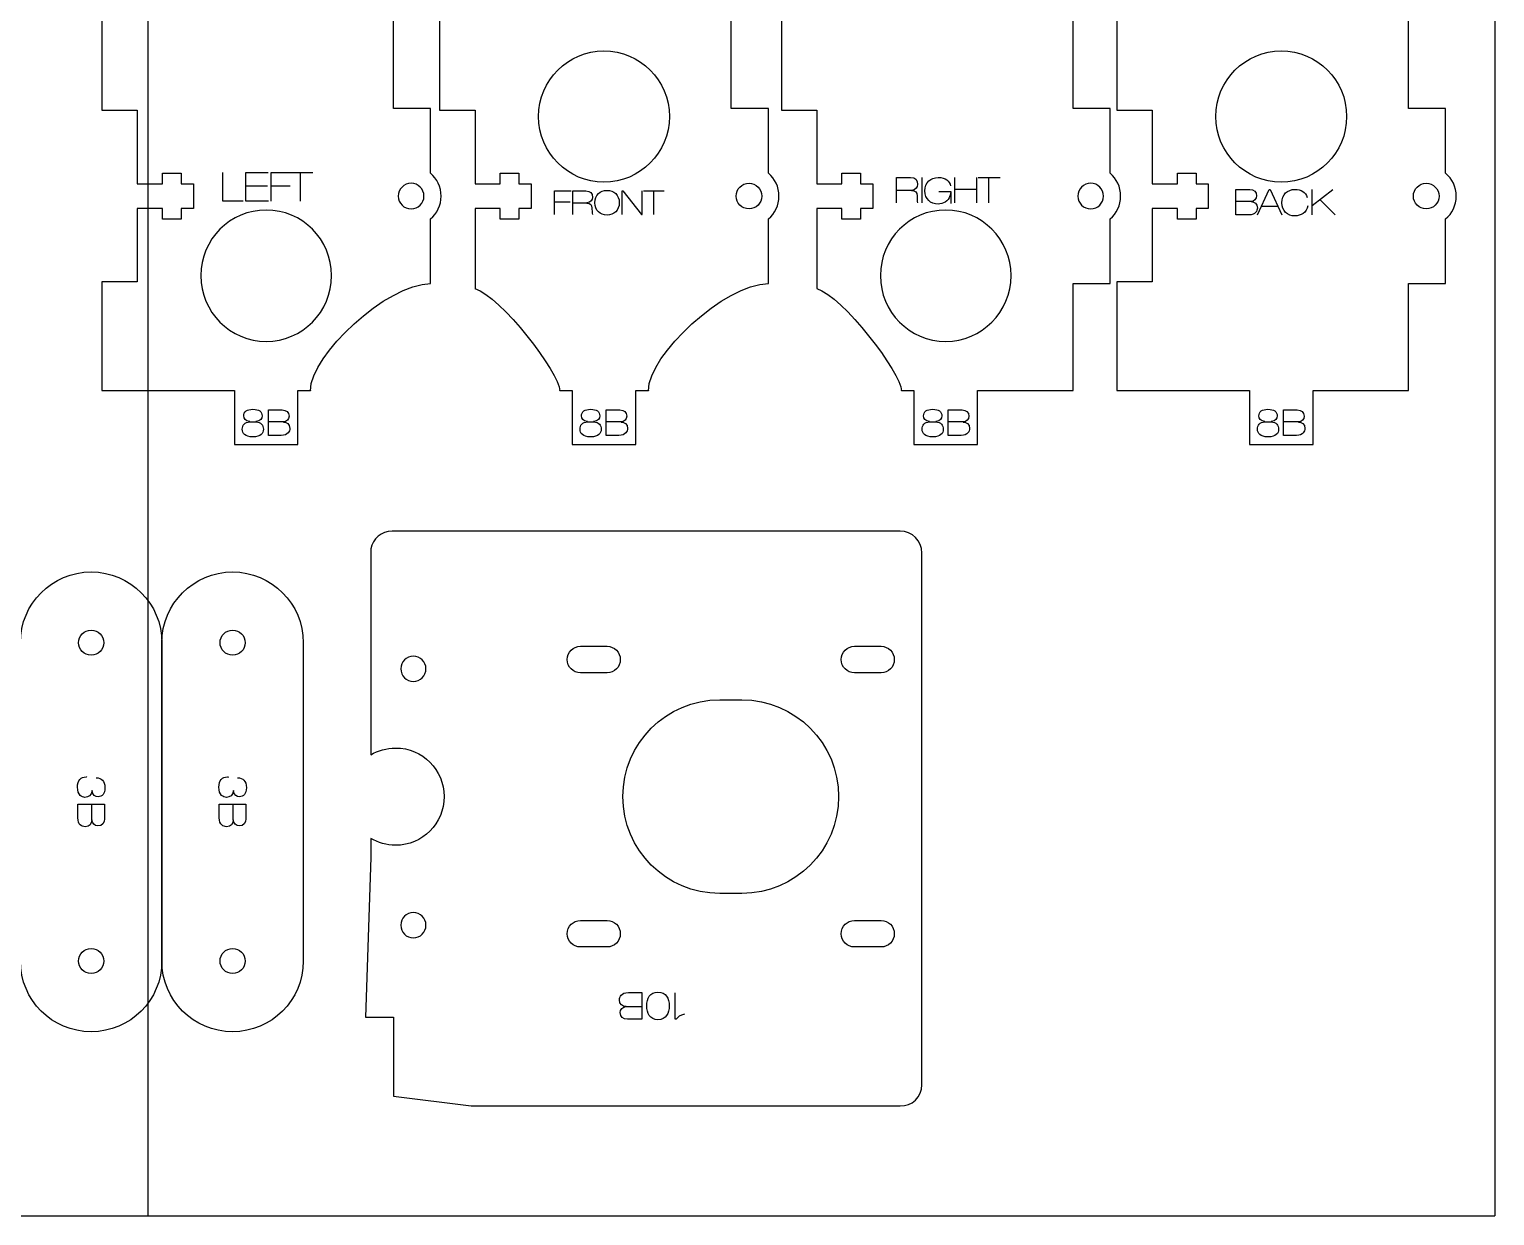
# Model space of a CAD drawing. Header units: millimetres. Extents: x 0 to 305, y -305 to 0.
# Drawn here: x 139 to 304.8, y -304.8 to -170.6 of the extents above; entities that cross this region are included whole.
import ezdxf

# ---------------------------------------------------------------- set-up
doc = ezdxf.new("R2010")
doc.units = ezdxf.units.MM
doc.layers.add('CUTS', color=1, linetype='Continuous', true_color=0xff0000)
doc.layers.add('TEXT', color=5, linetype='Continuous', true_color=0x0000ff)
doc.layers.add('laser bed referance', color=3, linetype='Continuous', lineweight=25, true_color=0x00ff00)
doc.layers.add('Referance lines', color=2, linetype='Continuous', lineweight=25, true_color=0xffff00)

msp = doc.modelspace()

# ---------------------------------------------------------------- linework, layer by layer
at = {"layer": 'CUTS', "color": 1, "lineweight": 25, "true_color": 0xff0000}
msp.add_line((240, -290), (240, -229.86), dxfattribs=at)
for points in [[(147.2, -168.2), (147.2, -179.79), (151.2, -179.79), (151.2, -188.09), (154.07, -188.09), (154.07, -186.89), (156.17, -186.89), (156.17, -188.09), (157.56, -188.09), (157.56, -190.9), (156.17, -190.9), (156.17, -192.09), (154.07, -192.09), (154.07, -190.9), (151.2, -190.9), (151.2, -199.19), (147.2, -199.19), (147.2, -211.49), (162.2, -211.49), (162.2, -217.59), (169.4, -217.59), (169.4, -211.49), (170.81, -211.49), (170.81, -211.5)], [(184.4, -186.91), (184.4, -179.59), (180.2, -179.59), (180.2, -168.2)], [(185.42, -168.19), (185.42, -179.79), (189.43, -179.79), (189.43, -188.09), (192.29, -188.09), (192.29, -186.89), (194.39, -186.89), (194.39, -188.09), (195.78, -188.09), (195.78, -190.9), (194.39, -190.9), (194.39, -192.09), (192.29, -192.09), (192.29, -190.9), (189.43, -190.9), (189.43, -199.96), (189.43, -199.96), (189.42, -199.96)], [(222.62, -186.91), (222.62, -179.59), (218.42, -179.59), (218.42, -168.19)], [(224.09, -168.2), (224.09, -179.79), (228.09, -179.79), (228.09, -188.09), (230.95, -188.09), (230.95, -186.89), (233.05, -186.89), (233.05, -188.09), (234.44, -188.09), (234.44, -190.9), (233.05, -190.9), (233.05, -192.09), (230.95, -192.09), (230.95, -190.9), (228.09, -190.9), (228.09, -199.96), (228.09, -199.96)], [(261.29, -186.91), (261.29, -179.59), (257.09, -179.59), (257.09, -168.2)], [(262.05, -168.2), (262.05, -179.79), (266.05, -179.79), (266.05, -188.09), (268.91, -188.09), (268.91, -186.89), (271.01, -186.89), (271.01, -188.09), (272.4, -188.09), (272.4, -190.9), (271.01, -190.9), (271.01, -192.09), (268.91, -192.09), (268.91, -190.9), (266.05, -190.9), (266.05, -199.19), (262.05, -199.19), (262.05, -211.49), (277.05, -211.49), (277.05, -217.59), (284.25, -217.59), (284.25, -211.49), (295.05, -211.49), (295.05, -199.39), (299.25, -199.39), (299.25, -192.08)], [(299.25, -186.91), (299.25, -179.59), (295.05, -179.59), (295.05, -168.2)], [(184.4, -199.39), (184.4, -192.08)], [(222.62, -199.39), (222.62, -192.08)], [(261.29, -199.39), (261.29, -192.08)], [(237.68, -211.5), (237.68, -211.49), (239.09, -211.49), (239.09, -217.59), (246.29, -217.59), (246.29, -211.49), (257.09, -211.49), (257.09, -199.39), (261.29, -199.39), (261.29, -199.39), (261.29, -199.39)], [(199.01, -211.5), (199.01, -211.49), (200.42, -211.49), (200.42, -217.59), (207.63, -217.59), (207.63, -211.49), (209.04, -211.49), (209.04, -211.5)], [(237.53, -227.39), (180.06, -227.39)], [(177.64, -230.03), (177.64, -252.68)], [(154, -240), (154, -276)], [(154, -276), (154, -240), (154, -240)], [(170, -240), (170, -276)], [(201.36, -240.41), (204.37, -240.41), (204.37, -240.41)], [(232.36, -240.41), (235.37, -240.41), (235.37, -240.41)], [(204.37, -243.41), (201.36, -243.41)], [(235.37, -243.41), (232.36, -243.41)], [(217.12, -246.46), (219.62, -246.46), (219.62, -246.46)], [(177.64, -262.13), (177.63, -264.28), (177.03, -282.36), (180.2, -282.36), (180.2, -291.27), (189.01, -292.37), (237.53, -292.37)], [(219.62, -268.36), (217.12, -268.36)], [(201.36, -271.41), (204.37, -271.41), (204.37, -271.41)], [(232.36, -271.41), (235.37, -271.41), (235.37, -271.41)], [(204.37, -274.41), (201.36, -274.41)], [(235.37, -274.41), (232.36, -274.41)]]:
    msp.add_lwpolyline(points, dxfattribs=at)
for points in [[(196.63, -180.49), (196.63, -176.39), (199.94, -173.07), (204.02, -173.07)], [(204.02, -173.07), (208.11, -173.07), (211.43, -176.39), (211.43, -180.49)], [(273.25, -180.49), (273.25, -176.39), (276.56, -173.07), (280.65, -173.07)], [(280.65, -173.07), (284.74, -173.07), (288.05, -176.39), (288.05, -180.49)], [(204.02, -187.92), (199.94, -187.92), (196.63, -184.59), (196.63, -180.49)], [(211.43, -180.49), (211.43, -184.59), (208.11, -187.92), (204.02, -187.92)], [(280.65, -187.92), (276.56, -187.92), (273.25, -184.6), (273.25, -180.49)], [(288.05, -180.49), (288.05, -184.6), (284.74, -187.92), (280.65, -187.92)], [(185.6, -189.49), (185.6, -188.46), (185.13, -187.53), (184.4, -186.91)], [(223.82, -189.49), (223.82, -188.46), (223.36, -187.53), (222.62, -186.91)], [(262.48, -189.49), (262.48, -188.46), (262.02, -187.53), (261.29, -186.91)], [(300.45, -189.49), (300.45, -188.46), (299.98, -187.53), (299.25, -186.91)], [(182.2, -188.04), (181.4, -188.04), (180.75, -188.69), (180.75, -189.49)], [(183.65, -189.49), (183.65, -188.69), (183, -188.04), (182.2, -188.04)], [(218.97, -189.49), (218.97, -188.69), (219.62, -188.04), (220.43, -188.04)], [(220.43, -188.04), (221.23, -188.04), (221.87, -188.69), (221.87, -189.49)], [(259.09, -188.04), (258.29, -188.04), (257.64, -188.69), (257.64, -189.49)], [(260.54, -189.49), (260.54, -188.69), (259.89, -188.04), (259.09, -188.04)], [(295.6, -189.49), (295.6, -188.69), (296.25, -188.04), (297.05, -188.04)], [(297.05, -188.04), (297.85, -188.04), (298.5, -188.69), (298.5, -189.49)], [(180.75, -189.49), (180.75, -190.3), (181.4, -190.94), (182.2, -190.94)], [(182.2, -190.94), (183, -190.94), (183.65, -190.3), (183.65, -189.49)], [(184.4, -192.08), (185.13, -191.46), (185.6, -190.53), (185.6, -189.49)], [(220.43, -190.94), (219.62, -190.94), (218.97, -190.3), (218.97, -189.49)], [(221.87, -189.49), (221.87, -190.3), (221.23, -190.94), (220.43, -190.94)], [(222.62, -192.08), (223.36, -191.46), (223.82, -190.53), (223.82, -189.49)], [(257.64, -189.49), (257.64, -190.3), (258.29, -190.94), (259.09, -190.94)], [(259.09, -190.94), (259.89, -190.94), (260.54, -190.3), (260.54, -189.49)], [(261.29, -192.08), (262.02, -191.46), (262.48, -190.53), (262.48, -189.49)], [(297.05, -190.94), (296.25, -190.94), (295.6, -190.3), (295.6, -189.49)], [(298.5, -189.49), (298.5, -190.3), (297.85, -190.94), (297.05, -190.94)], [(299.25, -192.08), (299.98, -191.46), (300.45, -190.53), (300.45, -189.49)], [(165.8, -191.07), (161.72, -191.07), (158.4, -194.39), (158.4, -198.49)], [(173.2, -198.49), (173.2, -194.39), (169.89, -191.07), (165.8, -191.07)], [(242.69, -191.07), (238.6, -191.07), (235.29, -194.39), (235.29, -198.49)], [(250.09, -198.49), (250.09, -194.39), (246.77, -191.07), (242.69, -191.07)], [(158.4, -198.49), (158.4, -202.59), (161.72, -205.92), (165.8, -205.92)], [(165.8, -205.92), (169.89, -205.92), (173.2, -202.59), (173.2, -198.49)], [(235.29, -198.49), (235.29, -202.59), (238.6, -205.92), (242.69, -205.92)], [(242.69, -205.92), (246.77, -205.92), (250.09, -202.59), (250.09, -198.49)], [(170.81, -211.5), (170.81, -207.48), (179.45, -199.39), (184.4, -199.39)], [(189.42, -199.96), (192.32, -200.78), (199.01, -209.51), (199.01, -211.5)], [(209.04, -211.5), (209.04, -207.48), (217.68, -199.39), (222.62, -199.39)], [(228.09, -199.96), (230.98, -200.78), (237.68, -209.51), (237.68, -211.5)], [(180.06, -227.39), (178.86, -227.39), (177.85, -228.25), (177.64, -229.39)], [(240, -229.86), (240, -228.49), (238.9, -227.39), (237.53, -227.39)], [(177.64, -229.39), (177.66, -229.54), (177.64, -229.7), (177.64, -230.03)], [(138, -240), (138, -235.58), (141.58, -232), (146, -232)], [(146, -232), (150.42, -232), (154, -235.58), (154, -240)], [(154, -240), (154, -235.58), (157.58, -232), (162, -232)], [(162, -232), (166.42, -232), (170, -235.58), (170, -240)], [(144.58, -240), (144.58, -239.21), (145.22, -238.58), (146, -238.58)], [(146, -238.58), (146.79, -238.58), (147.43, -239.21), (147.43, -240)], [(160.58, -240), (160.58, -239.21), (161.22, -238.58), (162, -238.58)], [(162, -238.58), (162.79, -238.58), (163.43, -239.21), (163.43, -240)], [(146, -241.42), (145.22, -241.42), (144.58, -240.79), (144.58, -240)], [(147.43, -240), (147.43, -240.79), (146.79, -241.42), (146, -241.42)], [(162, -241.42), (161.22, -241.42), (160.58, -240.79), (160.58, -240)], [(163.43, -240), (163.43, -240.79), (162.79, -241.42), (162, -241.42)], [(199.86, -241.91), (199.86, -241.08), (200.54, -240.41), (201.36, -240.41)], [(204.37, -240.41), (205.2, -240.41), (205.87, -241.08), (205.87, -241.91)], [(230.86, -241.91), (230.86, -241.08), (231.54, -240.41), (232.36, -240.41)], [(235.37, -240.41), (236.2, -240.41), (236.87, -241.08), (236.87, -241.91)], [(182.45, -241.53), (181.67, -241.53), (181.03, -242.16), (181.03, -242.95)], [(183.88, -242.95), (183.88, -242.16), (183.24, -241.53), (182.45, -241.53)], [(201.36, -243.41), (200.54, -243.41), (199.86, -242.74), (199.86, -241.91)], [(205.87, -241.91), (205.87, -242.74), (205.2, -243.41), (204.37, -243.41)], [(232.36, -243.41), (231.54, -243.41), (230.86, -242.74), (230.86, -241.91)], [(236.87, -241.91), (236.87, -242.74), (236.2, -243.41), (235.37, -243.41)], [(181.03, -242.95), (181.03, -243.74), (181.67, -244.38), (182.45, -244.38)], [(182.45, -244.38), (183.24, -244.38), (183.88, -243.74), (183.88, -242.95)], [(206.17, -257.41), (206.17, -251.36), (211.07, -246.46), (217.12, -246.46)], [(219.62, -246.46), (225.67, -246.46), (230.57, -251.36), (230.57, -257.41)], [(177.64, -252.68), (178.46, -252.19), (179.42, -251.91), (180.44, -251.91)], [(180.44, -251.91), (183.48, -251.91), (185.94, -254.37), (185.94, -257.41)], [(185.94, -257.41), (185.94, -260.44), (183.48, -262.91), (180.44, -262.91)], [(217.12, -268.36), (211.07, -268.36), (206.17, -263.45), (206.17, -257.41)], [(230.57, -257.41), (230.57, -263.45), (225.67, -268.36), (219.62, -268.36)], [(180.44, -262.91), (179.42, -262.91), (178.46, -262.62), (177.64, -262.13)], [(182.45, -270.53), (181.67, -270.53), (181.03, -271.16), (181.03, -271.95)], [(183.88, -271.95), (183.88, -271.16), (183.24, -270.53), (182.45, -270.53)], [(199.86, -272.91), (199.86, -272.08), (200.54, -271.41), (201.36, -271.41)], [(204.37, -271.41), (205.2, -271.41), (205.87, -272.08), (205.87, -272.91)], [(230.86, -272.91), (230.86, -272.08), (231.54, -271.41), (232.36, -271.41)], [(235.37, -271.41), (236.2, -271.41), (236.87, -272.08), (236.87, -272.91)], [(181.03, -271.95), (181.03, -272.74), (181.67, -273.38), (182.45, -273.38)], [(182.45, -273.38), (183.24, -273.38), (183.88, -272.74), (183.88, -271.95)], [(201.36, -274.41), (200.54, -274.41), (199.86, -273.74), (199.86, -272.91)], [(205.87, -272.91), (205.87, -273.74), (205.2, -274.41), (204.37, -274.41)], [(232.36, -274.41), (231.54, -274.41), (230.86, -273.74), (230.86, -272.91)], [(236.87, -272.91), (236.87, -273.74), (236.2, -274.41), (235.37, -274.41)], [(144.58, -276), (144.58, -275.21), (145.22, -274.58), (146, -274.58)], [(146, -274.58), (146.79, -274.58), (147.43, -275.21), (147.43, -276)], [(160.58, -276), (160.58, -275.21), (161.22, -274.58), (162, -274.58)], [(162, -274.58), (162.79, -274.58), (163.43, -275.21), (163.43, -276)], [(146, -284), (141.58, -284), (138, -280.42), (138, -276)], [(146, -277.42), (145.22, -277.42), (144.58, -276.79), (144.58, -276)], [(147.43, -276), (147.43, -276.79), (146.79, -277.42), (146, -277.42)], [(154, -276), (154, -280.42), (150.42, -284), (146, -284)], [(162, -284), (157.58, -284), (154, -280.42), (154, -276)], [(162, -277.42), (161.22, -277.42), (160.58, -276.79), (160.58, -276)], [(163.43, -276), (163.43, -276.79), (162.79, -277.42), (162, -277.42)], [(170, -276), (170, -280.42), (166.42, -284), (162, -284)], [(237.53, -292.37), (238.89, -292.47), (240, -291.36), (240, -290)]]:
    msp.add_open_spline(points, degree=3, dxfattribs=at)
at = {"layer": 'laser bed referance'}
for p in [(304.8, 0), (0, -304.8)]:
    msp.add_line(p, (304.8, -304.8), dxfattribs=at)
at = {"layer": 'Referance lines'}
msp.add_line((152.4, 0), (152.4, -304.8), dxfattribs=at)
at = {"layer": 'TEXT', "color": 5, "lineweight": 25, "true_color": 0x0000ff}
for points in [[(163.2, -190.07), (160.91, -190.07), (160.91, -186.82)], [(166.07, -190.07), (163.51, -190.07), (163.51, -186.82), (166.04, -186.82)], [(166.36, -190.07), (166.36, -186.82), (168.64, -186.82)], [(168.28, -186.82), (171.09, -186.82)], [(169.7, -190.07), (169.7, -186.82)], [(163.51, -188.33), (165.94, -188.33)], [(166.36, -188.33), (168.51, -188.33)], [(198.42, -191.58), (198.42, -188.91), (200.3, -188.91)], [(200.5, -191.58), (200.5, -188.91), (201.97, -188.91)], [(206.07, -191.58), (206.07, -188.91), (206.16, -188.91), (208.27, -191.58), (208.36, -191.58), (208.36, -188.91)], [(208.51, -188.91), (210.82, -188.91)], [(209.68, -191.58), (209.68, -188.91)], [(237.13, -190.26), (237.13, -187.39), (238.71, -187.39)], [(238.81, -188.85), (238.81, -188.86), (237.13, -188.87)], [(239.98, -187.39), (239.98, -190.26)], [(241.92, -188.98), (243.27, -188.98), (243.27, -190.32)], [(243.71, -190.26), (243.71, -187.39)], [(243.71, -188.72), (246.17, -188.72)], [(246.17, -187.39), (246.17, -190.26)], [(246.37, -187.39), (248.85, -187.39)], [(247.57, -190.26), (247.57, -187.41)], [(275.53, -188.74), (277.09, -188.74)], [(276.99, -191.62), (275.53, -191.62), (275.53, -188.74), (275.53, -188.74)], [(277.95, -191.62), (279.27, -188.74), (279.38, -188.74), (280.7, -191.62)], [(284.14, -190.55), (286.5, -188.74)], [(284.14, -191.62), (284.14, -188.74)], [(198.42, -190.15), (200.19, -190.15)], [(202.07, -190.27), (202.07, -190.28), (200.5, -190.29)], [(277.23, -190.11), (275.53, -190.11)], [(277.23, -190.11), (277.23, -190.12)], [(280.26, -190.67), (278.38, -190.67)], [(285.01, -189.88), (286.76, -191.62)], [(166.05, -213.68), (167.61, -213.68)], [(167.51, -216.55), (166.05, -216.55), (166.05, -213.68), (166.05, -213.68)], [(204.26, -213.68), (205.82, -213.68)], [(205.72, -216.55), (204.26, -216.55), (204.26, -213.68), (204.26, -213.68)], [(242.97, -213.68), (244.53, -213.68)], [(244.43, -216.55), (242.97, -216.55), (242.97, -213.68), (242.97, -213.68)], [(280.91, -213.68), (282.47, -213.68)], [(282.37, -216.55), (280.91, -216.55), (280.91, -213.68), (280.91, -213.68)], [(163.96, -215.01), (163.96, -215)], [(163.96, -215.01), (164.64, -215.01)], [(164.64, -215), (164.64, -215.01)], [(167.75, -215.04), (166.05, -215.04)], [(167.75, -215.04), (167.75, -215.05)], [(202.17, -215.01), (202.17, -215)], [(202.17, -215.01), (202.85, -215.01)], [(202.85, -215), (202.85, -215.01)], [(205.96, -215.04), (204.26, -215.04)], [(205.96, -215.04), (205.96, -215.05)], [(240.87, -215.01), (240.87, -215)], [(240.87, -215.01), (241.56, -215.01)], [(241.56, -215), (241.56, -215.01)], [(244.67, -215.04), (242.97, -215.04)], [(244.67, -215.04), (244.67, -215.05)], [(278.81, -215.01), (278.81, -215)], [(278.81, -215.01), (279.5, -215.01)], [(279.5, -215), (279.5, -215.01)], [(282.61, -215.04), (280.91, -215.04)], [(282.61, -215.04), (282.61, -215.05)], [(146.11, -256.72), (146.1, -256.72)], [(162.11, -256.72), (162.1, -256.72)], [(144.49, -259.8), (144.49, -258.27), (147.51, -258.27), (147.51, -258.27)], [(146.07, -260.05), (146.08, -258.27)], [(147.51, -258.27), (147.51, -259.91)], [(160.49, -259.8), (160.49, -258.27), (163.51, -258.27), (163.51, -258.27)], [(162.07, -260.05), (162.08, -258.27)], [(163.51, -258.27), (163.51, -259.91)], [(146.08, -260.05), (146.07, -260.05)], [(162.08, -260.05), (162.07, -260.05)], [(206.78, -279.57), (208.31, -279.57), (208.31, -282.59), (208.31, -282.59)], [(212.18, -282.57), (212.07, -282.57), (212.07, -279.59)], [(206.52, -281.15), (208.31, -281.16)], [(206.52, -281.16), (206.52, -281.15)], [(208.31, -282.59), (206.67, -282.59)]]:
    msp.add_lwpolyline(points, dxfattribs=at)
for points in [[(201.97, -188.91), (202.51, -188.91), (202.71, -189.16), (202.71, -189.64)], [(202.98, -190.24), (202.98, -189.36), (203.6, -188.85), (204.37, -188.85)], [(204.37, -188.85), (205.13, -188.85), (205.75, -189.36), (205.75, -190.24)], [(238.71, -187.39), (239.28, -187.39), (239.5, -187.66), (239.5, -188.17)], [(239.5, -188.17), (239.5, -188.45), (239.31, -188.83), (238.81, -188.85)], [(238.81, -188.86), (239.25, -188.87), (239.45, -189.07), (239.45, -189.47)], [(240.33, -188.89), (240.33, -187.94), (241, -187.39), (241.82, -187.39)], [(241.82, -190.39), (240.99, -190.39), (240.33, -189.84), (240.33, -188.89)], [(241.82, -187.39), (242.71, -187.39), (243.12, -187.78), (243.23, -188.34)], [(243.27, -188.98), (243.23, -189.31), (243.17, -189.46), (243.17, -189.46)], [(277.09, -188.74), (277.55, -188.74), (277.86, -188.99), (277.86, -189.46)], [(280.71, -190.24), (280.71, -189.3), (281.38, -188.74), (282.2, -188.74)], [(282.2, -188.74), (282.88, -188.74), (283.42, -189.02), (283.57, -189.65)], [(202.71, -189.64), (202.71, -189.89), (202.54, -190.25), (202.07, -190.27)], [(202.07, -190.28), (202.48, -190.29), (202.66, -190.48), (202.66, -190.84)], [(204.37, -191.64), (203.6, -191.64), (202.98, -191.13), (202.98, -190.24)], [(205.75, -190.24), (205.75, -191.13), (205.13, -191.64), (204.37, -191.64)], [(239.45, -189.47), (239.45, -189.57), (239.45, -190.14), (239.51, -190.26)], [(243.17, -189.46), (242.97, -190.12), (242.41, -190.39), (241.82, -190.39)], [(277.86, -189.46), (277.86, -189.79), (277.57, -190.12), (277.23, -190.11)], [(277.23, -190.12), (277.6, -190.13), (277.95, -190.33), (277.95, -190.84)], [(282.2, -191.74), (281.38, -191.74), (280.71, -191.19), (280.71, -190.24)], [(283.64, -190.59), (283.55, -191.36), (282.86, -191.74), (282.2, -191.74)], [(202.66, -190.84), (202.66, -190.94), (202.67, -191.47), (202.72, -191.58)], [(277.95, -190.84), (277.95, -191.17), (277.74, -191.62), (276.99, -191.62)], [(163.26, -214.35), (163.26, -213.86), (163.63, -213.6), (164.3, -213.6)], [(164.3, -213.6), (164.97, -213.6), (165.34, -213.86), (165.34, -214.35)], [(167.61, -213.68), (168.07, -213.68), (168.39, -213.92), (168.39, -214.39)], [(201.47, -214.35), (201.47, -213.86), (201.84, -213.6), (202.51, -213.6)], [(202.51, -213.6), (203.18, -213.6), (203.54, -213.86), (203.54, -214.35)], [(205.82, -213.68), (206.28, -213.68), (206.6, -213.92), (206.6, -214.39)], [(240.18, -214.35), (240.18, -213.86), (240.55, -213.6), (241.22, -213.6)], [(241.22, -213.6), (241.89, -213.6), (242.25, -213.86), (242.25, -214.35)], [(244.53, -213.68), (244.99, -213.68), (245.31, -213.92), (245.31, -214.39)], [(278.12, -214.35), (278.12, -213.86), (278.49, -213.6), (279.15, -213.6)], [(279.15, -213.6), (279.82, -213.6), (280.19, -213.86), (280.19, -214.35)], [(282.47, -213.68), (282.93, -213.68), (283.24, -213.92), (283.24, -214.39)], [(163.1, -215.86), (163.1, -215.39), (163.35, -215.07), (163.96, -215.01)], [(163.96, -215), (163.42, -214.96), (163.26, -214.6), (163.26, -214.35)], [(165.34, -214.35), (165.34, -214.6), (165.18, -214.96), (164.64, -215)], [(164.64, -215.01), (165.24, -215.07), (165.49, -215.39), (165.49, -215.86)], [(168.39, -214.39), (168.39, -214.73), (168.09, -215.05), (167.75, -215.04)], [(167.75, -215.05), (168.12, -215.06), (168.48, -215.27), (168.48, -215.77)], [(201.31, -215.86), (201.31, -215.39), (201.56, -215.07), (202.17, -215.01)], [(202.17, -215), (201.63, -214.96), (201.47, -214.6), (201.47, -214.35)], [(203.54, -214.35), (203.54, -214.6), (203.39, -214.96), (202.85, -215)], [(202.85, -215.01), (203.45, -215.07), (203.7, -215.39), (203.7, -215.86)], [(206.6, -214.39), (206.6, -214.73), (206.3, -215.05), (205.96, -215.04)], [(205.96, -215.05), (206.34, -215.06), (206.69, -215.27), (206.69, -215.77)], [(240.02, -215.86), (240.02, -215.39), (240.27, -215.07), (240.87, -215.01)], [(240.87, -215), (240.34, -214.96), (240.18, -214.6), (240.18, -214.35)], [(242.25, -214.35), (242.25, -214.6), (242.1, -214.96), (241.56, -215)], [(241.56, -215.01), (242.16, -215.07), (242.41, -215.39), (242.41, -215.86)], [(245.31, -214.39), (245.31, -214.73), (245.01, -215.05), (244.67, -215.04)], [(244.67, -215.05), (245.04, -215.06), (245.39, -215.27), (245.39, -215.77)], [(277.96, -215.86), (277.96, -215.39), (278.21, -215.07), (278.81, -215.01)], [(278.81, -215), (278.28, -214.96), (278.12, -214.6), (278.12, -214.35)], [(280.19, -214.35), (280.19, -214.6), (280.04, -214.96), (279.5, -215)], [(279.5, -215.01), (280.1, -215.07), (280.35, -215.39), (280.35, -215.86)], [(283.24, -214.39), (283.24, -214.73), (282.95, -215.05), (282.61, -215.04)], [(282.61, -215.05), (282.98, -215.06), (283.33, -215.27), (283.33, -215.77)], [(164.3, -216.72), (163.4, -216.72), (163.1, -216.32), (163.1, -215.86)], [(165.49, -215.86), (165.49, -216.32), (165.2, -216.72), (164.3, -216.72)], [(168.48, -215.77), (168.48, -216.1), (168.26, -216.55), (167.51, -216.55)], [(202.51, -216.72), (201.61, -216.72), (201.31, -216.32), (201.31, -215.86)], [(203.7, -215.86), (203.7, -216.32), (203.41, -216.72), (202.51, -216.72)], [(206.69, -215.77), (206.69, -216.1), (206.47, -216.55), (205.72, -216.55)], [(241.22, -216.72), (240.32, -216.72), (240.02, -216.32), (240.02, -215.86)], [(242.41, -215.86), (242.41, -216.32), (242.11, -216.72), (241.22, -216.72)], [(245.39, -215.77), (245.39, -216.1), (245.18, -216.55), (244.43, -216.55)], [(279.15, -216.72), (278.26, -216.72), (277.96, -216.32), (277.96, -215.86)], [(280.35, -215.86), (280.35, -216.32), (280.05, -216.72), (279.15, -216.72)], [(283.33, -215.77), (283.33, -216.1), (283.12, -216.55), (282.37, -216.55)], [(144.45, -256.33), (144.45, -255.55), (144.83, -255.18), (145.43, -255.18)], [(145.43, -255.18), (145.45, -255.18), (145.49, -255.19), (145.52, -255.19)], [(146.56, -255.27), (147.17, -255.3), (147.56, -255.56), (147.56, -256.4)], [(160.45, -256.33), (160.45, -255.55), (160.83, -255.18), (161.43, -255.18)], [(161.43, -255.18), (161.45, -255.18), (161.49, -255.19), (161.52, -255.19)], [(162.56, -255.27), (163.17, -255.3), (163.56, -255.56), (163.56, -256.4)], [(145.3, -257.49), (144.97, -257.49), (144.45, -257.27), (144.45, -256.33)], [(146.1, -256.72), (146.04, -257.29), (145.7, -257.49), (145.3, -257.49)], [(146.78, -257.42), (146.48, -257.42), (146.16, -257.25), (146.11, -256.72)], [(147.56, -256.4), (147.56, -257.11), (147.24, -257.42), (146.78, -257.42)], [(161.3, -257.49), (160.97, -257.49), (160.45, -257.27), (160.45, -256.33)], [(162.1, -256.72), (162.04, -257.29), (161.7, -257.49), (161.3, -257.49)], [(162.78, -257.42), (162.48, -257.42), (162.16, -257.25), (162.11, -256.72)], [(163.56, -256.4), (163.56, -257.11), (163.24, -257.42), (162.78, -257.42)], [(145.31, -260.81), (144.96, -260.81), (144.49, -260.59), (144.49, -259.8)], [(146.07, -260.05), (146.05, -260.45), (145.84, -260.81), (145.31, -260.81)], [(146.76, -260.72), (146.41, -260.72), (146.07, -260.41), (146.08, -260.05)], [(147.51, -259.91), (147.51, -260.39), (147.25, -260.72), (146.76, -260.72)], [(161.31, -260.81), (160.96, -260.81), (160.49, -260.59), (160.49, -259.8)], [(162.07, -260.05), (162.05, -260.45), (161.84, -260.81), (161.31, -260.81)], [(162.76, -260.72), (162.41, -260.72), (162.07, -260.41), (162.08, -260.05)], [(163.51, -259.91), (163.51, -260.39), (163.25, -260.72), (162.76, -260.72)], [(205.76, -280.39), (205.76, -280.04), (205.98, -279.57), (206.78, -279.57)], [(208.87, -281.08), (208.87, -280.24), (209.2, -279.52), (210.13, -279.52)], [(210.13, -279.52), (211.06, -279.52), (211.4, -280.24), (211.4, -281.08)], [(206.52, -281.15), (206.13, -281.13), (205.76, -280.92), (205.76, -280.39)], [(205.85, -281.84), (205.85, -281.49), (206.17, -281.15), (206.52, -281.16)], [(206.67, -282.59), (206.19, -282.59), (205.85, -282.33), (205.85, -281.84)], [(210.13, -282.64), (209.2, -282.64), (208.87, -281.92), (208.87, -281.08)], [(211.4, -281.08), (211.4, -281.92), (211.06, -282.64), (210.13, -282.64)], [(213.12, -282.01), (212.66, -282.12), (212.36, -282.36), (212.18, -282.57)]]:
    msp.add_open_spline(points, degree=3, dxfattribs=at)

doc.saveas('drawing.dxf')
